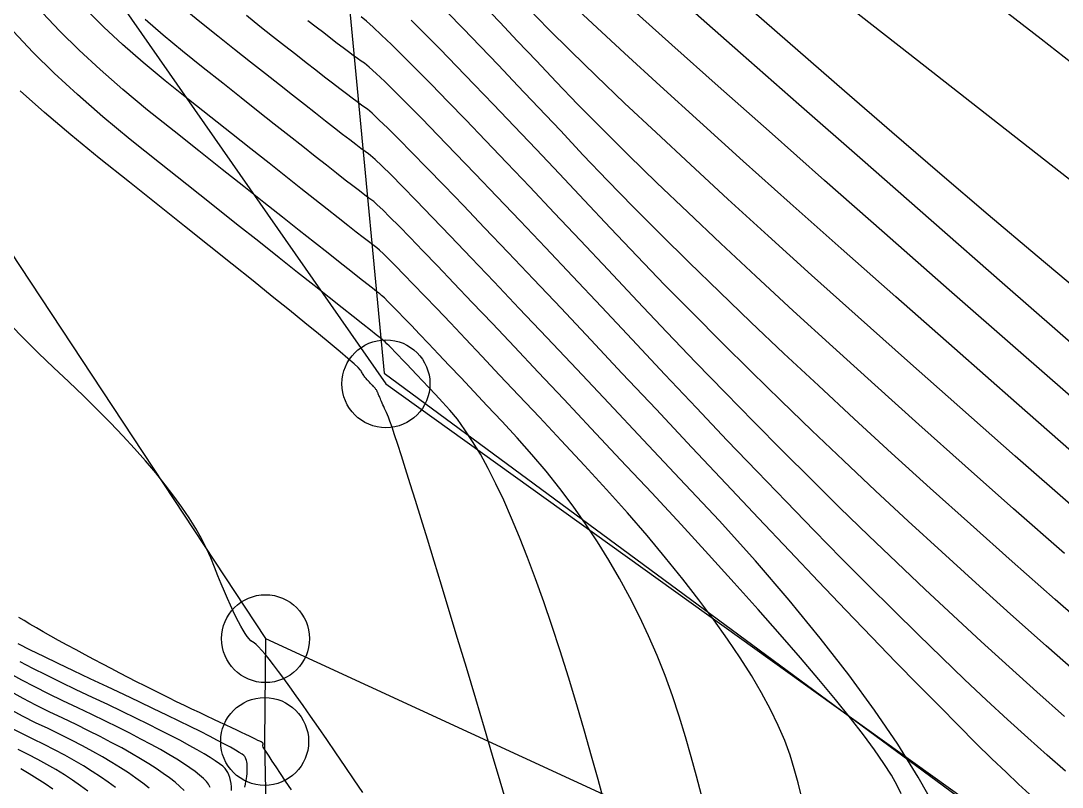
# Model space of a CAD drawing. Extents: x 83 to 1412852, y -76 to 4931706.
# Drawn here: x 1412642.31 to 1412654.15, y 4931556.84 to 4931565.56 of the extents above; entities that cross this region are included whole.
import ezdxf

# ---------------------------------------------------------------- set-up
doc = ezdxf.new("R2010")
doc.units = 0
doc.header["$MEASUREMENT"] = 0
doc.header["$PDMODE"] = 33
doc.header["$PDSIZE"] = 1
doc.layers.get('0').update_dxf_attribs({"color": 1, "linetype": 'CONTINUOUS'})
doc.layers.add('Ground topo-Rev01', color=1, linetype='CONTINUOUS')
doc.layers.add('New scratch layer', color=1, linetype='CONTINUOUS')

msp = doc.modelspace()

# ---------------------------------------------------------------- linework, layer by layer
for points in [[(1412625.83, 4931580.38), (1412628.75, 4931581.8), (1412632.64, 4931582.21), (1412634.8, 4931580.2), (1412637.58, 4931576.34), (1412641.3, 4931568.83), (1412646.46, 4931561.43), (1412653.58, 4931556.32), (1412661.21, 4931552.91), (1412664.41, 4931553.01), (1412671.43, 4931552.25), (1412680.76, 4931551.75), (1412690.96, 4931557.29), (1412699.75, 4931563.42), (1412708.32, 4931567.05)], [(1412654.874, 4931564.601), (1412653.912, 4931565.351), (1412653.015, 4931566.05)], [(1412654.177, 4931559.5), (1412653.6, 4931560.008), (1412653.048, 4931560.497), (1412652.522, 4931560.967), (1412652.021, 4931561.418), (1412651.545, 4931561.849), (1412651.094, 4931562.261), (1412650.668, 4931562.654), (1412650.268, 4931563.028), (1412649.893, 4931563.382), (1412649.543, 4931563.717), (1412649.218, 4931564.033), (1412648.919, 4931564.33), (1412648.644, 4931564.607), (1412648.395, 4931564.865), (1412648.171, 4931565.104), (1412647.958, 4931565.33), (1412647.755, 4931565.544), (1412647.563, 4931565.745)], [(1412654.385, 4931560.55), (1412653.634, 4931561.208), (1412652.926, 4931561.831), (1412652.262, 4931562.418), (1412651.64, 4931562.969), (1412651.06, 4931563.485), (1412650.524, 4931563.965), (1412650.031, 4931564.41), (1412649.58, 4931564.819), (1412649.172, 4931565.193), (1412648.808, 4931565.531), (1412648.486, 4931565.834)], [(1412654.377, 4931563.643), (1412653.362, 4931564.439), (1412652.421, 4931565.177), (1412651.554, 4931565.857)], [(1412650.048, 4931556.751), (1412649.993, 4931556.964), (1412649.933, 4931557.184), (1412649.868, 4931557.412), (1412649.797, 4931557.648), (1412649.72, 4931557.881), (1412649.636, 4931558.111), (1412649.545, 4931558.337), (1412649.448, 4931558.561), (1412649.345, 4931558.781), (1412649.235, 4931558.999), (1412649.118, 4931559.213), (1412648.995, 4931559.424), (1412648.866, 4931559.632), (1412648.73, 4931559.837), (1412648.588, 4931560.039), (1412648.439, 4931560.238), (1412648.283, 4931560.434), (1412648.121, 4931560.627), (1412647.953, 4931560.817), (1412647.778, 4931561.003), (1412647.613, 4931561.179), (1412647.459, 4931561.343), (1412647.315, 4931561.496), (1412647.181, 4931561.638), (1412647.058, 4931561.768), (1412646.945, 4931561.887), (1412646.842, 4931561.995), (1412646.75, 4931562.092), (1412646.667, 4931562.177), (1412646.596, 4931562.251), (1412646.534, 4931562.314), (1412646.483, 4931562.366), (1412646.442, 4931562.407), (1412646.411, 4931562.436), (1412646.391, 4931562.454), (1412646.381, 4931562.461), (1412646.353, 4931562.482), (1412646.307, 4931562.518), (1412646.242, 4931562.568), (1412646.16, 4931562.633), (1412646.059, 4931562.712), (1412645.94, 4931562.806), (1412645.802, 4931562.915), (1412645.647, 4931563.038), (1412645.473, 4931563.175), (1412645.282, 4931563.327), (1412645.072, 4931563.494), (1412644.843, 4931563.675), (1412644.597, 4931563.87), (1412644.332, 4931564.08), (1412644.05, 4931564.305), (1412643.749, 4931564.544), (1412643.468, 4931564.778), (1412643.208, 4931565.005), (1412642.969, 4931565.226), (1412642.75, 4931565.442), (1412642.552, 4931565.652)], [(1412651.187, 4931556.734), (1412651.148, 4931556.891), (1412651.105, 4931557.048), (1412651.058, 4931557.205), (1412650.997, 4931557.371), (1412650.923, 4931557.543), (1412650.835, 4931557.724), (1412650.733, 4931557.913), (1412650.618, 4931558.109), (1412650.489, 4931558.313), (1412650.346, 4931558.525), (1412650.191, 4931558.745), (1412650.021, 4931558.972), (1412649.838, 4931559.208), (1412649.641, 4931559.451), (1412649.431, 4931559.702), (1412649.207, 4931559.961), (1412648.969, 4931560.228), (1412648.718, 4931560.502), (1412648.454, 4931560.785), (1412648.205, 4931561.05), (1412647.971, 4931561.298), (1412647.753, 4931561.53), (1412647.551, 4931561.744), (1412647.364, 4931561.941), (1412647.193, 4931562.122), (1412647.038, 4931562.285), (1412646.898, 4931562.431), (1412646.774, 4931562.561), (1412646.665, 4931562.673), (1412646.572, 4931562.768), (1412646.495, 4931562.846), (1412646.433, 4931562.907), (1412646.387, 4931562.952), (1412646.356, 4931562.979), (1412646.341, 4931562.989), (1412646.31, 4931563.012), (1412646.263, 4931563.048), (1412646.201, 4931563.096), (1412646.122, 4931563.157), (1412646.028, 4931563.231), (1412645.918, 4931563.317), (1412645.792, 4931563.416), (1412645.651, 4931563.528), (1412645.493, 4931563.652), (1412645.32, 4931563.789), (1412645.13, 4931563.939), (1412644.925, 4931564.102), (1412644.704, 4931564.277), (1412644.468, 4931564.465), (1412644.215, 4931564.666), (1412643.947, 4931564.879), (1412643.697, 4931565.087), (1412643.465, 4931565.29), (1412643.251, 4931565.487), (1412643.056, 4931565.68)], [(1412652.719, 4931556.593), (1412652.516, 4931556.954), (1412652.282, 4931557.328), (1412652.019, 4931557.717), (1412651.725, 4931558.12), (1412651.401, 4931558.537), (1412651.047, 4931558.968), (1412650.663, 4931559.414), (1412650.249, 4931559.873), (1412649.805, 4931560.347), (1412649.387, 4931560.792), (1412648.996, 4931561.209), (1412648.63, 4931561.597), (1412648.291, 4931561.957), (1412647.977, 4931562.288), (1412647.69, 4931562.591), (1412647.43, 4931562.865), (1412647.195, 4931563.11), (1412646.986, 4931563.327), (1412646.804, 4931563.515), (1412646.648, 4931563.675), (1412646.518, 4931563.806), (1412646.414, 4931563.909), (1412646.337, 4931563.983), (1412646.285, 4931564.029), (1412646.26, 4931564.046), (1412646.224, 4931564.072), (1412646.176, 4931564.108), (1412646.118, 4931564.152), (1412646.048, 4931564.205), (1412645.967, 4931564.267), (1412645.875, 4931564.339), (1412645.772, 4931564.419), (1412645.658, 4931564.508), (1412645.532, 4931564.607), (1412645.396, 4931564.714), (1412645.248, 4931564.831), (1412645.089, 4931564.956), (1412644.919, 4931565.091), (1412644.738, 4931565.234), (1412644.546, 4931565.387), (1412644.343, 4931565.548), (1412644.153, 4931565.706)], [(1412654.579, 4931558.53), (1412654.073, 4931558.975), (1412653.583, 4931559.408), (1412653.109, 4931559.831), (1412652.652, 4931560.242), (1412652.211, 4931560.642), (1412651.787, 4931561.031), (1412651.379, 4931561.409), (1412650.987, 4931561.776), (1412650.612, 4931562.132), (1412650.253, 4931562.477), (1412649.91, 4931562.81), (1412649.584, 4931563.133), (1412649.274, 4931563.444), (1412648.981, 4931563.744), (1412648.704, 4931564.033), (1412648.444, 4931564.311), (1412648.196, 4931564.574), (1412647.962, 4931564.822), (1412647.741, 4931565.054), (1412647.532, 4931565.271), (1412647.337, 4931565.473), (1412647.156, 4931565.66)], [(1412654.281, 4931560.025), (1412653.617, 4931560.608), (1412652.987, 4931561.164), (1412652.392, 4931561.692), (1412651.83, 4931562.193), (1412651.302, 4931562.667), (1412650.809, 4931563.113), (1412650.349, 4931563.532), (1412649.924, 4931563.924), (1412649.533, 4931564.288), (1412649.175, 4931564.624), (1412648.852, 4931564.934), (1412648.563, 4931565.215), (1412648.307, 4931565.47), (1412648.086, 4931565.697)], [(1412654.489, 4931561.075), (1412653.651, 4931561.808), (1412652.866, 4931562.497), (1412652.131, 4931563.143), (1412651.449, 4931563.745), (1412650.818, 4931564.303), (1412650.239, 4931564.817), (1412649.712, 4931565.288), (1412649.236, 4931565.715)], [(1412654.4, 4931561.768), (1412653.501, 4931562.554), (1412652.661, 4931563.289), (1412651.88, 4931563.974), (1412651.157, 4931564.608), (1412650.493, 4931565.193), (1412649.888, 4931565.727)], [(1412654.433, 4931562.407), (1412653.869, 4931562.881), (1412653.311, 4931563.354), (1412652.76, 4931563.824), (1412652.215, 4931564.292), (1412651.677, 4931564.758), (1412651.144, 4931565.222), (1412650.643, 4931565.66)], [(1412652.319, 4931556.763), (1412652.275, 4931556.86), (1412652.21, 4931556.976), (1412652.124, 4931557.111), (1412652.018, 4931557.264), (1412651.891, 4931557.437), (1412651.743, 4931557.627), (1412651.575, 4931557.837), (1412651.386, 4931558.065), (1412651.176, 4931558.312), (1412650.946, 4931558.578), (1412650.695, 4931558.863), (1412650.423, 4931559.166), (1412650.131, 4931559.488), (1412649.817, 4931559.829), (1412649.484, 4931560.188), (1412649.129, 4931560.566), (1412648.796, 4931560.921), (1412648.483, 4931561.254), (1412648.192, 4931561.564), (1412647.921, 4931561.851), (1412647.671, 4931562.115), (1412647.442, 4931562.356), (1412647.234, 4931562.575), (1412647.046, 4931562.771), (1412646.88, 4931562.944), (1412646.735, 4931563.094), (1412646.61, 4931563.222), (1412646.506, 4931563.326), (1412646.424, 4931563.408), (1412646.362, 4931563.468), (1412646.321, 4931563.504), (1412646.301, 4931563.518), (1412646.267, 4931563.542), (1412646.22, 4931563.578), (1412646.159, 4931563.624), (1412646.085, 4931563.681), (1412645.998, 4931563.749), (1412645.897, 4931563.828), (1412645.782, 4931563.917), (1412645.654, 4931564.018), (1412645.513, 4931564.129), (1412645.358, 4931564.252), (1412645.189, 4931564.385), (1412645.007, 4931564.529), (1412644.812, 4931564.684), (1412644.603, 4931564.85), (1412644.381, 4931565.026), (1412644.145, 4931565.214), (1412643.925, 4931565.396), (1412643.721, 4931565.575)], [(1412653.78, 4931556.762), (1412653.656, 4931556.875), (1412653.514, 4931557.009), (1412653.353, 4931557.164), (1412653.172, 4931557.341), (1412652.973, 4931557.54), (1412652.755, 4931557.76), (1412652.518, 4931558.001), (1412652.262, 4931558.264), (1412651.987, 4931558.548), (1412651.693, 4931558.854), (1412651.381, 4931559.182), (1412651.049, 4931559.53), (1412650.698, 4931559.901), (1412650.329, 4931560.292), (1412649.94, 4931560.705), (1412649.533, 4931561.14), (1412649.149, 4931561.549), (1412648.789, 4931561.932), (1412648.452, 4931562.289), (1412648.139, 4931562.62), (1412647.849, 4931562.925), (1412647.583, 4931563.204), (1412647.341, 4931563.458), (1412647.122, 4931563.685), (1412646.927, 4931563.887), (1412646.755, 4931564.063), (1412646.607, 4931564.213), (1412646.482, 4931564.337), (1412646.381, 4931564.435), (1412646.304, 4931564.508), (1412646.25, 4931564.554), (1412646.22, 4931564.575), (1412646.181, 4931564.602), (1412646.133, 4931564.637), (1412646.076, 4931564.68), (1412646.011, 4931564.729), (1412645.937, 4931564.786), (1412645.854, 4931564.849), (1412645.762, 4931564.92), (1412645.661, 4931564.998), (1412645.552, 4931565.084), (1412645.434, 4931565.176), (1412645.307, 4931565.276), (1412645.171, 4931565.383), (1412645.027, 4931565.497), (1412644.873, 4931565.619)], [(1412654.189, 4931557.022), (1412653.98, 4931557.204), (1412653.76, 4931557.4), (1412653.531, 4931557.609), (1412653.292, 4931557.831), (1412653.042, 4931558.066), (1412652.783, 4931558.315), (1412652.513, 4931558.578), (1412652.233, 4931558.853), (1412651.943, 4931559.142), (1412651.643, 4931559.444), (1412651.333, 4931559.76), (1412651.013, 4931560.089), (1412650.683, 4931560.431), (1412650.342, 4931560.786), (1412649.992, 4931561.155), (1412649.631, 4931561.537), (1412649.261, 4931561.933), (1412648.911, 4931562.305), (1412648.582, 4931562.654), (1412648.274, 4931562.98), (1412647.987, 4931563.283), (1412647.721, 4931563.562), (1412647.476, 4931563.818), (1412647.252, 4931564.051), (1412647.049, 4931564.261), (1412646.867, 4931564.447), (1412646.706, 4931564.611), (1412646.566, 4931564.751), (1412646.447, 4931564.868), (1412646.349, 4931564.961), (1412646.271, 4931565.032), (1412646.215, 4931565.079), (1412646.179, 4931565.103), (1412646.138, 4931565.133), (1412646.089, 4931565.167), (1412646.035, 4931565.208), (1412645.974, 4931565.253), (1412645.906, 4931565.304), (1412645.832, 4931565.36), (1412645.752, 4931565.422), (1412645.665, 4931565.489), (1412645.572, 4931565.561)], [(1412654.179, 4931557.646), (1412653.864, 4931557.925), (1412653.548, 4931558.209), (1412653.231, 4931558.498), (1412652.912, 4931558.792), (1412652.592, 4931559.091), (1412652.271, 4931559.396), (1412651.948, 4931559.705), (1412651.625, 4931560.02), (1412651.299, 4931560.34), (1412650.973, 4931560.665), (1412650.645, 4931560.996), (1412650.317, 4931561.331), (1412649.986, 4931561.672), (1412649.655, 4931562.018), (1412649.322, 4931562.369), (1412648.988, 4931562.726), (1412648.673, 4931563.061), (1412648.375, 4931563.377), (1412648.096, 4931563.671), (1412647.836, 4931563.945), (1412647.593, 4931564.199), (1412647.369, 4931564.432), (1412647.164, 4931564.644), (1412646.977, 4931564.836), (1412646.808, 4931565.008), (1412646.657, 4931565.158), (1412646.525, 4931565.289), (1412646.411, 4931565.398), (1412646.316, 4931565.488), (1412646.238, 4931565.556), (1412646.18, 4931565.604)], [(1412654.379, 4931558.088), (1412653.969, 4931558.45), (1412653.565, 4931558.808), (1412653.17, 4931559.164), (1412652.782, 4931559.517), (1412652.402, 4931559.867), (1412652.029, 4931560.213), (1412651.663, 4931560.557), (1412651.306, 4931560.898), (1412650.956, 4931561.236), (1412650.613, 4931561.571), (1412650.278, 4931561.903), (1412649.95, 4931562.232), (1412649.63, 4931562.558), (1412649.318, 4931562.881), (1412649.013, 4931563.201), (1412648.716, 4931563.518), (1412648.434, 4931563.818), (1412648.169, 4931564.099), (1412647.918, 4931564.363), (1412647.684, 4931564.608), (1412647.465, 4931564.836), (1412647.263, 4931565.046), (1412647.075, 4931565.238), (1412646.904, 4931565.412), (1412646.748, 4931565.568)], [(1412648.943, 4931556.673), (1412648.875, 4931556.926), (1412648.8, 4931557.194), (1412648.719, 4931557.478), (1412648.631, 4931557.777), (1412648.536, 4931558.091), (1412648.442, 4931558.391), (1412648.348, 4931558.678), (1412648.256, 4931558.95), (1412648.163, 4931559.209), (1412648.072, 4931559.454), (1412647.981, 4931559.684), (1412647.89, 4931559.901), (1412647.8, 4931560.104), (1412647.711, 4931560.292), (1412647.622, 4931560.467), (1412647.534, 4931560.628), (1412647.446, 4931560.775), (1412647.359, 4931560.907), (1412647.273, 4931561.026), (1412647.187, 4931561.131), (1412647.102, 4931561.222), (1412647.022, 4931561.308), (1412646.947, 4931561.388), (1412646.876, 4931561.462), (1412646.811, 4931561.531), (1412646.751, 4931561.595), (1412646.696, 4931561.653), (1412646.646, 4931561.705), (1412646.601, 4931561.752), (1412646.561, 4931561.794), (1412646.526, 4931561.83), (1412646.496, 4931561.861), (1412646.471, 4931561.886), (1412646.451, 4931561.906), (1412646.436, 4931561.92), (1412646.426, 4931561.929), (1412646.422, 4931561.932), (1412646.396, 4931561.952), (1412646.35, 4931561.988), (1412646.284, 4931562.04), (1412646.197, 4931562.109), (1412646.089, 4931562.194), (1412645.961, 4931562.295), (1412645.813, 4931562.413), (1412645.644, 4931562.547), (1412645.454, 4931562.698), (1412645.244, 4931562.865), (1412645.013, 4931563.048), (1412644.761, 4931563.248), (1412644.49, 4931563.464), (1412644.197, 4931563.696), (1412643.884, 4931563.945), (1412643.551, 4931564.21), (1412643.24, 4931564.468), (1412642.952, 4931564.72), (1412642.687, 4931564.965), (1412642.444, 4931565.204), (1412642.225, 4931565.437)], [(1412647.839, 4931556.638), (1412647.76, 4931556.909), (1412647.674, 4931557.2), (1412647.581, 4931557.513), (1412647.482, 4931557.846), (1412647.375, 4931558.2), (1412647.275, 4931558.533), (1412647.18, 4931558.846), (1412647.092, 4931559.138), (1412647.009, 4931559.41), (1412646.932, 4931559.662), (1412646.861, 4931559.893), (1412646.796, 4931560.103), (1412646.737, 4931560.293), (1412646.684, 4931560.463), (1412646.636, 4931560.612), (1412646.595, 4931560.741), (1412646.559, 4931560.849), (1412646.53, 4931560.937), (1412646.506, 4931561.005), (1412646.489, 4931561.052), (1412646.477, 4931561.078), (1412646.465, 4931561.104), (1412646.455, 4931561.128), (1412646.445, 4931561.15), (1412646.435, 4931561.172), (1412646.426, 4931561.192), (1412646.418, 4931561.211), (1412646.41, 4931561.228), (1412646.403, 4931561.244), (1412646.397, 4931561.259), (1412646.391, 4931561.273), (1412646.386, 4931561.285), (1412646.381, 4931561.297), (1412646.377, 4931561.306), (1412646.373, 4931561.315), (1412646.37, 4931561.322), (1412646.368, 4931561.328), (1412646.365, 4931561.334), (1412646.362, 4931561.34), (1412646.359, 4931561.347), (1412646.355, 4931561.353), (1412646.351, 4931561.36), (1412646.346, 4931561.366), (1412646.341, 4931561.373), (1412646.336, 4931561.38), (1412646.33, 4931561.387), (1412646.324, 4931561.394), (1412646.318, 4931561.401), (1412646.311, 4931561.409), (1412646.304, 4931561.416), (1412646.296, 4931561.423), (1412646.288, 4931561.431), (1412646.28, 4931561.439), (1412646.272, 4931561.447), (1412646.264, 4931561.455), (1412646.256, 4931561.463), (1412646.248, 4931561.472), (1412646.241, 4931561.48), (1412646.234, 4931561.489), (1412646.227, 4931561.498), (1412646.22, 4931561.507), (1412646.213, 4931561.517), (1412646.207, 4931561.526), (1412646.2, 4931561.536), (1412646.194, 4931561.546), (1412646.188, 4931561.556), (1412646.182, 4931561.566), (1412646.177, 4931561.577), (1412646.171, 4931561.587), (1412646.145, 4931561.614), (1412646.097, 4931561.658), (1412646.028, 4931561.718), (1412645.938, 4931561.795), (1412645.826, 4931561.888), (1412645.693, 4931561.997), (1412645.539, 4931562.123), (1412645.364, 4931562.266), (1412645.167, 4931562.425), (1412644.949, 4931562.6), (1412644.71, 4931562.792), (1412644.45, 4931563), (1412644.169, 4931563.225), (1412643.866, 4931563.467), (1412643.542, 4931563.725), (1412643.197, 4931563.999), (1412642.875, 4931564.264), (1412642.575, 4931564.518), (1412642.299, 4931564.763)], [(1412646.197, 4931556.778), (1412646.099, 4931556.923), (1412645.996, 4931557.075), (1412645.889, 4931557.232), (1412645.788, 4931557.381), (1412645.693, 4931557.519), (1412645.603, 4931557.649), (1412645.518, 4931557.769), (1412645.44, 4931557.881), (1412645.367, 4931557.982), (1412645.299, 4931558.075), (1412645.237, 4931558.158), (1412645.181, 4931558.232), (1412645.13, 4931558.297), (1412645.085, 4931558.353), (1412645.045, 4931558.399), (1412645.012, 4931558.436), (1412644.983, 4931558.464), (1412644.96, 4931558.482), (1412644.943, 4931558.492), (1412644.925, 4931558.507), (1412644.905, 4931558.528), (1412644.883, 4931558.555), (1412644.86, 4931558.588), (1412644.836, 4931558.627), (1412644.81, 4931558.672), (1412644.782, 4931558.723), (1412644.753, 4931558.78), (1412644.723, 4931558.843), (1412644.691, 4931558.911), (1412644.658, 4931558.986), (1412644.623, 4931559.067), (1412644.587, 4931559.153), (1412644.549, 4931559.246), (1412644.51, 4931559.344), (1412644.469, 4931559.449), (1412644.42, 4931559.557), (1412644.363, 4931559.669), (1412644.297, 4931559.784), (1412644.223, 4931559.903), (1412644.14, 4931560.026), (1412644.049, 4931560.152), (1412643.95, 4931560.282), (1412643.842, 4931560.416), (1412643.725, 4931560.553), (1412643.601, 4931560.694), (1412643.468, 4931560.838), (1412643.326, 4931560.987), (1412643.177, 4931561.138), (1412643.018, 4931561.294), (1412642.852, 4931561.453), (1412642.677, 4931561.616), (1412642.507, 4931561.779), (1412642.344, 4931561.942), (1412642.186, 4931562.105)], [(1412645.385, 4931556.811), (1412645.319, 4931556.908), (1412645.26, 4931556.995), (1412645.21, 4931557.071), (1412645.166, 4931557.137), (1412645.13, 4931557.192), (1412645.101, 4931557.237), (1412645.079, 4931557.272), (1412645.065, 4931557.296), (1412645.059, 4931557.31), (1412645.06, 4931557.313), (1412645.06, 4931557.316), (1412645.061, 4931557.319), (1412645.061, 4931557.321), (1412645.062, 4931557.324), (1412645.062, 4931557.327), (1412645.062, 4931557.329), (1412645.062, 4931557.331), (1412645.062, 4931557.333), (1412645.062, 4931557.335), (1412645.062, 4931557.337), (1412645.062, 4931557.339), (1412645.061, 4931557.34), (1412645.061, 4931557.342), (1412645.06, 4931557.343), (1412645.059, 4931557.344), (1412645.059, 4931557.345), (1412645.053, 4931557.349), (1412645.041, 4931557.355), (1412645.025, 4931557.363), (1412645.003, 4931557.373), (1412644.977, 4931557.386), (1412644.945, 4931557.402), (1412644.907, 4931557.42), (1412644.865, 4931557.44), (1412644.817, 4931557.463), (1412644.765, 4931557.488), (1412644.707, 4931557.515), (1412644.643, 4931557.545), (1412644.575, 4931557.577), (1412644.501, 4931557.612), (1412644.422, 4931557.649), (1412644.338, 4931557.688), (1412644.253, 4931557.729), (1412644.167, 4931557.77), (1412644.079, 4931557.813), (1412643.99, 4931557.856), (1412643.901, 4931557.901), (1412643.809, 4931557.946), (1412643.717, 4931557.993), (1412643.624, 4931558.04), (1412643.529, 4931558.089), (1412643.433, 4931558.138), (1412643.336, 4931558.189), (1412643.238, 4931558.24), (1412643.139, 4931558.293), (1412643.038, 4931558.346), (1412642.937, 4931558.401), (1412642.834, 4931558.456), (1412642.737, 4931558.509), (1412642.647, 4931558.56), (1412642.562, 4931558.607), (1412642.484, 4931558.652), (1412642.411, 4931558.695), (1412642.345, 4931558.735), (1412642.285, 4931558.772)], [(1412644.855, 4931556.84), (1412644.862, 4931556.874), (1412644.868, 4931556.906), (1412644.873, 4931556.936), (1412644.878, 4931556.966), (1412644.881, 4931556.993), (1412644.882, 4931557.02), (1412644.883, 4931557.044), (1412644.883, 4931557.067), (1412644.882, 4931557.089), (1412644.88, 4931557.109), (1412644.877, 4931557.128), (1412644.872, 4931557.145), (1412644.867, 4931557.161), (1412644.861, 4931557.175), (1412644.853, 4931557.188), (1412644.845, 4931557.199), (1412644.824, 4931557.215), (1412644.792, 4931557.236), (1412644.748, 4931557.263), (1412644.692, 4931557.295), (1412644.624, 4931557.331), (1412644.544, 4931557.373), (1412644.453, 4931557.42), (1412644.349, 4931557.472), (1412644.234, 4931557.53), (1412644.107, 4931557.592), (1412643.968, 4931557.66), (1412643.817, 4931557.732), (1412643.654, 4931557.81), (1412643.479, 4931557.893), (1412643.292, 4931557.981), (1412643.094, 4931558.074), (1412642.907, 4931558.163), (1412642.732, 4931558.247), (1412642.568, 4931558.326), (1412642.417, 4931558.4), (1412642.277, 4931558.47)], [(1412644.704, 4931556.801), (1412644.702, 4931556.843), (1412644.698, 4931556.881), (1412644.692, 4931556.917), (1412644.684, 4931556.95), (1412644.673, 4931556.98), (1412644.661, 4931557.007), (1412644.647, 4931557.031), (1412644.631, 4931557.052), (1412644.604, 4931557.078), (1412644.567, 4931557.107), (1412644.519, 4931557.141), (1412644.461, 4931557.178), (1412644.392, 4931557.22), (1412644.312, 4931557.266), (1412644.222, 4931557.316), (1412644.122, 4931557.37), (1412644.011, 4931557.428), (1412643.889, 4931557.49), (1412643.757, 4931557.556), (1412643.614, 4931557.627), (1412643.461, 4931557.701), (1412643.297, 4931557.78), (1412643.123, 4931557.862), (1412642.938, 4931557.949), (1412642.764, 4931558.033), (1412642.599, 4931558.114), (1412642.444, 4931558.192), (1412642.299, 4931558.267)], [(1412644.462, 4931556.838), (1412644.441, 4931556.874), (1412644.417, 4931556.906), (1412644.384, 4931556.94), (1412644.341, 4931556.978), (1412644.29, 4931557.018), (1412644.229, 4931557.062), (1412644.159, 4931557.109), (1412644.08, 4931557.158), (1412643.992, 4931557.211), (1412643.894, 4931557.267), (1412643.788, 4931557.326), (1412643.672, 4931557.388), (1412643.547, 4931557.453), (1412643.412, 4931557.521), (1412643.269, 4931557.592), (1412643.116, 4931557.666), (1412642.954, 4931557.744), (1412642.783, 4931557.824), (1412642.62, 4931557.903), (1412642.466, 4931557.981), (1412642.319, 4931558.059), (1412642.181, 4931558.135)], [(1412644.163, 4931556.803), (1412644.116, 4931556.848), (1412644.061, 4931556.896), (1412643.998, 4931556.946), (1412643.927, 4931556.997), (1412643.848, 4931557.051), (1412643.761, 4931557.107), (1412643.667, 4931557.164), (1412643.564, 4931557.224), (1412643.454, 4931557.286), (1412643.336, 4931557.35), (1412643.21, 4931557.415), (1412643.076, 4931557.483), (1412642.935, 4931557.553), (1412642.785, 4931557.625), (1412642.628, 4931557.699), (1412642.477, 4931557.773), (1412642.332, 4931557.849), (1412642.195, 4931557.925)], [(1412643.766, 4931556.829), (1412643.694, 4931556.886), (1412643.616, 4931556.943), (1412643.531, 4931557.002), (1412643.439, 4931557.062), (1412643.341, 4931557.122), (1412643.237, 4931557.184), (1412643.126, 4931557.246), (1412643.008, 4931557.31), (1412642.884, 4931557.374), (1412642.753, 4931557.44), (1412642.616, 4931557.506), (1412642.472, 4931557.574), (1412642.333, 4931557.644), (1412642.199, 4931557.716)], [(1412643.384, 4931556.836), (1412643.3, 4931556.897), (1412643.212, 4931556.959), (1412643.118, 4931557.02), (1412643.019, 4931557.082), (1412642.915, 4931557.143), (1412642.806, 4931557.204), (1412642.691, 4931557.265), (1412642.572, 4931557.326), (1412642.447, 4931557.388), (1412642.317, 4931557.449), (1412642.19, 4931557.514)], [(1412643.07, 4931556.793), (1412642.984, 4931556.856), (1412642.895, 4931556.918), (1412642.802, 4931556.98), (1412642.705, 4931557.04), (1412642.604, 4931557.099), (1412642.499, 4931557.156), (1412642.39, 4931557.213), (1412642.278, 4931557.269)], [(1412642.672, 4931556.817), (1412642.584, 4931556.877), (1412642.494, 4931556.936), (1412642.401, 4931556.993), (1412642.306, 4931557.047)]]:
    msp.add_lwpolyline(points)
at = {"color": 2, "true_color": 0xf1eb1f}
for points in [[(1412635.73, 4931573.34), (1412640.21, 4931565.93), (1412645.09, 4931558.53), (1412645.08, 4931557.36), (1412645.22, 4931550.52), (1412648.72, 4931542.76), (1412653.69, 4931538.27)], [(1412645.09, 4931558.53), (1412661.49, 4931550.97), (1412674.09, 4931550.21), (1412683.54, 4931551.15), (1412691.99, 4931555.2), (1412700.83, 4931560.13), (1412709.01, 4931564.18)]]:
    msp.add_lwpolyline(points, dxfattribs=at)
at = {"layer": 'Ground topo-Rev01', "color": 7}
for p in [(1412646.46, 4931561.43, 69.59), (1412645.09, 4931558.53, 69.78), (1412645.08, 4931557.36, 69.98)]:
    msp.add_point(p, dxfattribs=at)
at = {"layer": 'New scratch layer', "color": 7, "linetype": 'Continuous', "flags": 128}
msp.add_lwpolyline([(1412636.951, 4931565.556), (1412646.51, 4931569.94), (1412645.797, 4931568.353), (1412646.438, 4931561.55), (1412653.654, 4931556.226), (1412643.323, 4931553.913), (1412640.907, 4931553.618), (1412636.597, 4931554.193), (1412636.223, 4931557.363), (1412634.951, 4931559.684), (1412637.353, 4931561.796), (1412636.951, 4931565.556)], close=True, dxfattribs=at)

doc.saveas('drawing.dxf')
